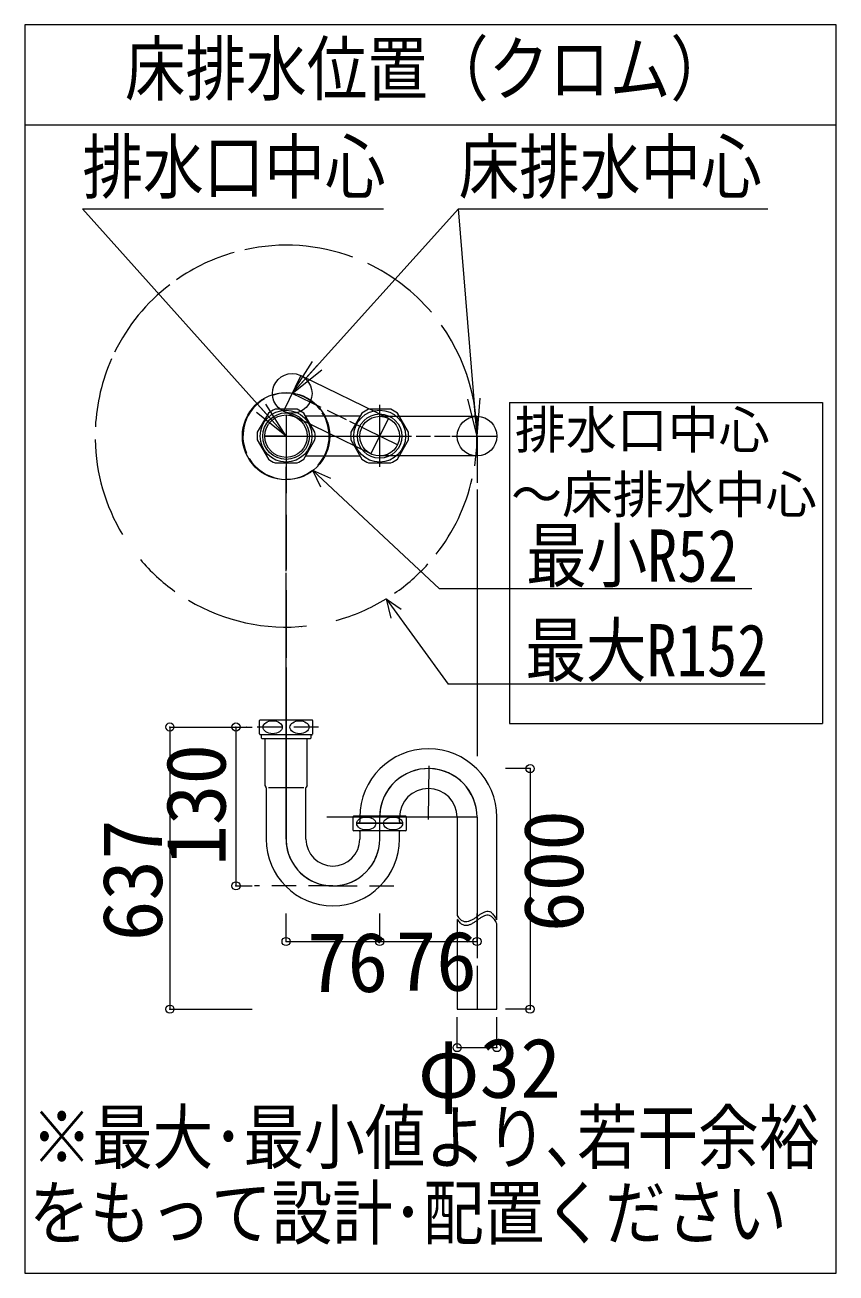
# Model space of a CAD drawing. Units: millimetres at full size, sheet at 1:10; details may follow other scales. Extents: x -2004 to 2004, y -1441 to 1347.
# Drawn here: x -940 to -542, y -1441 to -829 of the extents above; entities that cross this region are included whole.
import ezdxf
from ezdxf.enums import TextEntityAlignment as Align

# ---------------------------------------------------------------- set-up
doc = ezdxf.new("R2010")
doc.units = ezdxf.units.MM
doc.header["$LTSCALE"] = 10
doc.header["$PDMODE"] = 32
doc.header["$PDSIZE"] = 4
doc.linetypes.add('DASHED1', pattern=[1.8, 1.2, -0.6])
doc.layers.add('2-1_什器図', color=7, linetype='Continuous', lineweight=15)
doc.styles.add('ＭＳ ゴシック', font='')
doc.styles.get('ＭＳ ゴシック').set_extended_font_data('MS Gothic')

msp = doc.modelspace()

# ---------------------------------------------------------------- linework, layer by layer
at = {"layer": '2-1_什器図', "lineweight": 18}
for p, q in [((-940, -828.75), (-940, -1441.25)), ((-541.88, -828.75), (-940, -828.75)), ((-541.88, -1441.25), (-541.88, -828.75)), ((-940, -1441.25), (-541.88, -1441.25))]:
    msp.add_line(p, q, dxfattribs=at)
at = {"layer": '2-1_什器図'}
for p, q in [((-940, -877.75), (-541.88, -877.75)), ((-911.79, -918.94), (-764, -918.94)), ((-811.83, -1030.54), (-911.79, -918.94)), ((-808.82, -1009.58), (-727.12, -918.94)), ((-727.12, -918.94), (-575.29, -918.94)), ((-727.12, -918.94), (-687.32, -918.94)), ((-718.11, -1030.54), (-727.12, -918.94)), ((-808.82, -1009.58), (-798.79, -993.88)), ((-808.82, -1009.58), (-796.52, -995.93)), ((-808.82, -1009.58), (-794.24, -997.98)), ((-804.55, -1000.83), (-813.09, -1018.33)), ((-804.55, -1000.83), (-761.62, -1021.79)), ((-794.54, -1016.55), (-808.82, -1009.58)), ((-811.83, -1030.54), (-821.81, -1014.81)), ((-765.89, -1045.61), (-765.89, -1015.2)), ((-718.11, -1030.54), (-722.64, -1012.47)), ((-718.11, -1030.54), (-719.59, -1012.22)), ((-718.11, -1030.54), (-716.54, -1011.98)), ((-702.09, -1014.05), (-702.09, -1171.64)), ((-702.09, -1014.05), (-548.55, -1014.05)), ((-548.55, -1014.05), (-548.55, -1171.64)), ((-811.83, -1030.54), (-826.37, -1018.9)), ((-820.52, -1019.26), (-825.94, -1028.65)), ((-811.83, -1030.54), (-824.09, -1016.85)), ((-806.41, -1017.37), (-817.25, -1017.37)), ((-811.83, -1020.13), (-811.83, -1045.61)), ((-811.83, -1020.13), (-811.83, -1040.95)), ((-797.71, -1028.65), (-803.13, -1019.26)), ((-775.47, -1020.8), (-802.24, -1020.8)), ((-782.15, -1022.6), (-791.57, -1018)), ((-774.58, -1019.26), (-780, -1028.65)), ((-760.47, -1017.37), (-771.31, -1017.37)), ((-761.62, -1021.79), (-770.16, -1039.29)), ((-765.89, -1042.64), (-765.89, -1018.44)), ((-765.89, -1020.8), (-718.11, -1020.8)), ((-751.77, -1028.65), (-757.19, -1019.26)), ((-718.11, -1040.28), (-718.11, -1020.8)), ((-756.88, -1034.94), (-780.47, -1023.42)), ((-825.94, -1032.43), (-820.52, -1041.82)), ((-811.83, -1030.54), (-822.41, -1030.54)), ((-822.24, -1030.54), (-788.86, -1030.54)), ((-811.83, -1030.54), (-750.28, -1030.54)), ((-803.13, -1041.82), (-797.71, -1032.43)), ((-788.86, -1030.54), (-750.19, -1030.54)), ((-780, -1032.43), (-774.58, -1041.82)), ((-757.19, -1041.82), (-751.77, -1032.43)), ((-748.02, -1030.54), (-741, -1030.54)), ((-738.98, -1030.54), (-731.24, -1030.54)), ((-730.43, -1030.54), (-708.37, -1030.54)), ((-730.43, -1030.54), (-708.37, -1030.54)), ((-718.11, -1030.54), (-718.11, -1053.41)), ((-811.83, -1040.95), (-811.83, -1058.57)), ((-802.24, -1040.28), (-775.47, -1040.28)), ((-718.11, -1040.28), (-765.89, -1040.28)), ((-817.25, -1043.71), (-806.41, -1043.71)), ((-811.83, -1096.82), (-811.83, -1045.61)), ((-798.81, -1047.23), (-794.91, -1055.35)), ((-798.81, -1047.23), (-790.1, -1051.22)), ((-798.81, -1047.23), (-736.54, -1105.47)), ((-771.31, -1043.71), (-760.47, -1043.71)), ((-718.11, -1056.74), (-718.11, -1080.68)), ((-718.11, -1058.33), (-718.11, -1082.32)), ((-811.83, -1069.2), (-811.83, -1095.97)), ((-718.11, -1081.7), (-718.11, -1127.41)), ((-718.11, -1086.01), (-718.11, -1128.23)), ((-811.83, -1106.17), (-811.83, -1139.33)), ((-730.21, -1105.47), (-736.54, -1105.47)), ((-583.16, -1105.47), (-730.21, -1105.47)), ((-762.73, -1110.36), (-760.45, -1119.92)), ((-762.73, -1110.36), (-755.33, -1115.41)), ((-762.73, -1110.36), (-732.32, -1152.27)), ((-718.11, -1128.03), (-718.11, -1138.69)), ((-718.11, -1133.36), (-718.11, -1163.9)), ((-811.83, -1144), (-811.83, -1229.04)), ((-718.11, -1144.62), (-718.11, -1185.74)), ((-576.75, -1152.27), (-732.32, -1152.27)), ((-824.55, -1169.73), (-799.1, -1169.73)), ((-824.99, -1170.24), (-824.99, -1176.57)), ((-798.66, -1176.57), (-798.66, -1170.24)), ((-718.11, -1171.69), (-718.11, -1187.55)), ((-702.09, -1171.64), (-548.55, -1171.64)), ((-799.12, -1177.08), (-824.55, -1177.08)), ((-824.55, -1177.08), (-824.54, -1177.08)), ((-824.55, -1177.08), (-824.54, -1177.08)), ((-824.08, -1177.08), (-824.08, -1178.53)), ((-822.24, -1179.02), (-822.24, -1189)), ((-800.07, -1179.02), (-811.83, -1179.02)), ((-801.41, -1189), (-801.41, -1179.02)), ((-799.58, -1178.53), (-800.07, -1179.02)), ((-799.58, -1178.53), (-799.58, -1177.08)), ((-799.12, -1177.08), (-799.1, -1177.08)), ((-822.24, -1189), (-822.24, -1201.52)), ((-811.83, -1228.29), (-811.83, -1192.12)), ((-801.41, -1201.52), (-801.41, -1189)), ((-741.68, -1192.34), (-742.01, -1218.61)), ((-821.65, -1202.81), (-822.11, -1202.01)), ((-821.56, -1203.11), (-821.56, -1213.38)), ((-820.53, -1202.95), (-811.83, -1202.95)), ((-811.83, -1202.95), (-803.12, -1202.95)), ((-802.09, -1228.29), (-802.09, -1203.11)), ((-801.54, -1202.01), (-802.01, -1202.81)), ((-821.56, -1213.38), (-821.56, -1228.29)), ((-718.1, -1217.57), (-791.79, -1217.57)), ((-779.06, -1217.46), (-779.06, -1223.79)), ((-778.61, -1216.95), (-753.17, -1216.95)), ((-775.63, -1217.57), (-775.63, -1219.65)), ((-765.89, -1228.24), (-765.89, -1217.57)), ((-765.88, -1228.29), (-765.88, -1216.48)), ((-756.15, -1219.65), (-756.15, -1217.57)), ((-752.72, -1223.79), (-752.72, -1217.46)), ((-727.85, -1217.57), (-727.85, -1265.83)), ((-718.11, -1217.57), (-718.11, -1251.06)), ((-718.11, -1217.57), (-718.11, -1244.56)), ((-708.37, -1267.96), (-708.37, -1217.57)), ((-753.18, -1224.3), (-778.61, -1224.3)), ((-778.61, -1224.3), (-778.6, -1224.3)), ((-776.76, -1220.63), (-776.76, -1220.26)), ((-776.76, -1220.26), (-765.89, -1220.26)), ((-776.24, -1220.63), (-776.76, -1220.63)), ((-755.02, -1220.63), (-776.24, -1220.63)), ((-775.63, -1224.57), (-775.63, -1228.29)), ((-765.89, -1220.26), (-755.02, -1220.26)), ((-756.15, -1228.29), (-756.15, -1224.57)), ((-755.02, -1220.63), (-755.02, -1220.26)), ((-718.11, -1250.54), (-718.11, -1286.76)), ((-727.85, -1267.67), (-727.85, -1291.74)), ((-727.85, -1291.74), (-727.85, -1311.77)), ((-718.11, -1290.51), (-718.11, -1311.77))]:
    msp.add_line(p, q, dxfattribs=at)
at = {"layer": '2-1_什器図', "color": 4, "lineweight": 9}
for p, q in [((-868.85, -1173.29), (-868.85, -1311.77)), ((-868.85, -1173.29), (-828.4, -1173.29)), ((-836.43, -1173.29), (-836.43, -1251.25)), ((-836.43, -1173.29), (-828.4, -1173.29)), ((-692.06, -1193.69), (-704.19, -1193.69)), ((-692.06, -1193.69), (-692.06, -1311.77)), ((-836.43, -1251.25), (-828.4, -1251.25)), ((-811.83, -1278.54), (-811.83, -1264.8)), ((-765.88, -1278.54), (-765.88, -1264.8)), ((-718.11, -1278.54), (-718.11, -1264.8)), ((-811.83, -1278.54), (-765.88, -1278.54)), ((-765.88, -1278.54), (-718.11, -1278.54)), ((-868.85, -1311.77), (-828.4, -1311.77)), ((-727.85, -1330.61), (-727.85, -1315.74)), ((-708.37, -1330.61), (-708.37, -1315.74)), ((-692.06, -1311.77), (-704.19, -1311.77)), ((-727.85, -1330.61), (-708.37, -1330.61))]:
    msp.add_line(p, q, dxfattribs=at)
at = {"layer": '2-1_什器図', "color": 4, "linetype": 'DASHED1', "lineweight": 9}
for p, q in [((-831.1, -1173.29), (-831.19, -1173.29)), ((-795.99, -1173.29), (-827.4, -1173.29)), ((-788.86, -1251.25), (-827.4, -1251.25)), ((-788.86, -1251.25), (-758.29, -1251.25))]:
    msp.add_line(p, q, dxfattribs=at)
at = {"layer": '2-1_什器図'}
for points in [[(-761.62, -1021.79), (-770.16, -1039.29), (-813.09, -1018.33)], [(-811.83, -1191.95), (-811.83, -1141.45), (-811.83, -1097.67)], [(-811.83, -1179.02), (-823.59, -1179.02), (-824.08, -1178.53)], [(-727.85, -1311.77), (-708.37, -1311.77), (-708.37, -1269.8)]]:
    msp.add_lwpolyline(points, dxfattribs=at)
for centre, radius in [((-808.82, -1009.58), 9.74), ((-811.83, -1030.54), 21.44), ((-811.83, -1030.54), 12.72), ((-811.83, -1030.54), 11.43), ((-765.89, -1030.54), 12.72), ((-765.89, -1030.54), 10.87), ((-765.89, -1030.54), 10.87), ((-718.11, -1030.54), 9.74)]:
    msp.add_circle(centre, radius, dxfattribs=at)
at = {"layer": '2-1_什器図', "lineweight": 18}
for centre, radius in [((-811.83, -1030.54), 10.41), ((-765.89, -1030.54), 9.74)]:
    msp.add_circle(centre, radius, dxfattribs=at)
at = {"layer": '2-1_什器図'}
for centre, radius, start, end in [((-811.83, -1030.54), 93.71, 69.55176, 102.48458), ((-811.83, -1030.54), 93.71, 105.78741, 125.02387), ((-811.83, -1030.54), 93.71, 40.45346, 64.61694), ((-811.83, -1030.54), 93.71, 127.52212, 153.93512), ((-811.83, -1030.54), 93.71, 351.07633, 35.51055), ((-811.83, -1030.54), 93.71, 156.12741, 177.22121), ((-811.83, -1030.54), 21.16, 38.01873, 108.88428), ((-811.83, -1030.54), 21.16, 119.87082, 203.47911), ((-811.83, -1030.54), 14.24, 112.37215, 127.62785), ((-811.83, -1030.54), 14.24, 52.37215, 67.62785), ((-811.83, -1030.54), 21.16, 317.38555, 32.77859), ((-765.89, -1030.54), 14.24, 112.37215, 127.62785), ((-765.89, -1030.54), 14.24, 52.37215, 67.62785), ((-811.83, -1030.54), 14.24, 172.37215, 187.62785), ((-811.83, -1030.54), 14.24, 352.37215, 7.62785), ((-765.89, -1030.54), 14.24, 172.37215, 187.62785), ((-765.89, -1030.54), 14.24, 352.37215, 7.62785), ((-811.83, -1030.54), 93.71, 181.04134, 211.02681), ((-811.83, -1030.54), 21.16, 211.12095, 261.30647), ((-811.83, -1030.54), 14.24, 232.37215, 247.62785), ((-811.83, -1030.54), 21.16, 269.01468, 307.94515), ((-811.83, -1030.54), 14.24, 292.37215, 307.62785), ((-765.89, -1030.54), 14.24, 232.37215, 247.62785), ((-765.89, -1030.54), 14.24, 292.37215, 307.62785), ((-811.83, -1030.54), 93.71, 321.76369, 347.20103), ((-811.83, -1030.54), 93.71, 220.25424, 234.38576), ((-811.83, -1030.54), 93.71, 304.63473, 317.9845), ((-811.83, -1030.54), 93.71, 239.27946, 276.17448), ((-811.83, -1030.54), 93.71, 285.1851, 301.59392), ((-811.83, -1030.54), 93.71, 274.56964, 274.58397), ((-820.86, -1173.41), 5.21, 135.09913, 142.57199), ((-802.79, -1173.41), 5.21, 37.42801, 44.90087), ((-820.86, -1173.41), 5.21, 217.42801, 224.90087), ((-802.79, -1173.41), 5.21, 315.09913, 322.57199), ((-742, -1217.57), 33.63, 0, 180), ((-742, -1217.57), 23.89, 87.94387, 180), ((-742, -1217.57), 23.9, 0, 177.40546), ((-742, -1217.57), 23.89, 0, 87.94387), ((-821.26, -1201.52), 0.98, 180, 210), ((-822.18, -1203.11), 0.612, 0, 30), ((-801.47, -1203.11), 0.612, 150, 180), ((-802.39, -1201.52), 0.98, 330, 0), ((-742, -1217.57), 14.15, 0, 180), ((-774.92, -1220.63), 5.21, 135.09913, 142.57199), ((-756.85, -1220.63), 5.21, 37.42801, 44.90087), ((-774.92, -1220.63), 5.21, 217.42801, 224.90087), ((-776.24, -1219.65), 0.613, 270, 0), ((-776.24, -1224.57), 0.612, 0, 26.17755), ((-755.54, -1219.65), 0.613, 180, 270), ((-755.54, -1224.57), 0.612, 150, 180), ((-756.85, -1220.63), 5.21, 315.09913, 322.57199), ((-788.86, -1228.29), 32.71, 180, 0), ((-788.86, -1228.29), 22.97, 180, 270), ((-788.86, -1228.29), 22.98, 181.87086, 0), ((-788.86, -1228.29), 13.23, 180, 0), ((-788.86, -1228.29), 22.97, 270, 0), ((-720.41, -1261.05), 8.85, 212.72203, 226.60953), ((-720.41, -1262.88), 8.85, 212.72203, 226.60953), ((-723.04, -1263.94), 4.93, 225.702, 245.03152), ((-727.01, -1255.96), 13.55, 296.00867, 302.489), ((-738.01, -1238.67), 34.05, 302.46715, 305.15235), ((-634.23, -1386.06), 146.22, 124.52174, 125.14879), ((-634.23, -1387.9), 146.22, 124.52174, 125.14879), ((-705.35, -1282.6), 20.67, 120.34038, 124.6107), ((-705.35, -1284.44), 20.67, 120.34038, 124.6107), ((-711.23, -1272.47), 8.96, 111.45266, 120.60102), ((-711.23, -1274.31), 8.96, 111.45266, 120.60102), ((-712.74, -1268.54), 4.75, 96.00772, 111.8117), ((-712.74, -1270.38), 4.75, 96.00772, 111.8117), ((-712.91, -1267.13), 3.33, 73.97913, 95.71073), ((-712.91, -1268.97), 3.33, 73.97913, 95.71073), ((-713.15, -1267.59), 3.83, 51.5772, 72.48176), ((-713.15, -1269.43), 3.83, 51.5772, 72.48176), ((-715.14, -1269.85), 6.84, 35.29043, 50.21011), ((-715.14, -1271.68), 6.84, 35.29043, 50.21011), ((-721.32, -1273.99), 14.28, 24.94423, 34.52454), ((-721.32, -1275.82), 14.28, 24.94423, 34.52454), ((-723.04, -1265.78), 4.93, 225.702, 245.03152), ((-723.52, -1265), 3.77, 244.86394, 266.31233), ((-723.52, -1266.84), 3.77, 244.86394, 266.31233), ((-723.51, -1264.31), 4.46, 266.722, 284.24596), ((-723.51, -1266.15), 4.46, 266.722, 284.24596), ((-724.21, -1261.69), 7.17, 284.48835, 295.96465), ((-724.21, -1263.53), 7.17, 284.48835, 295.96465), ((-727.01, -1257.8), 13.55, 296.00867, 302.489), ((-738.01, -1240.5), 34.05, 302.46715, 305.15235)]:
    msp.add_arc(centre, radius, start, end, dxfattribs=at)
for centre in [(-818.41, -1173.41), (-805.24, -1173.41), (-772.47, -1220.63), (-759.3, -1220.63)]:
    msp.add_ellipse(centre, major_axis=(4.69, 0), ratio=0.674074, dxfattribs=at)
at = {"layer": '2-1_什器図', "color": 6}
for p in [(-868.85, -1173.29), (-836.43, -1173.29), (-692.06, -1193.69), (-836.43, -1251.25), (-811.83, -1278.54), (-765.88, -1278.54), (-718.11, -1278.54), (-868.85, -1311.77), (-692.06, -1311.77), (-727.85, -1330.61), (-708.37, -1330.61)]:
    msp.add_point(p, dxfattribs=at)

# ---------------------------------------------------------------- texts
at = {"layer": '2-1_什器図', "style": 'ＭＳ ゴシック', "width": 0.85}
for s, p in [('床排水位置（クロム）', (-890.94, -870.75)), ('排水口中心', (-911.79, -918.94)), ('床排水中心', (-727.12, -918.94)), ('最小R52', (-694.07, -1109.68)), ('最大R152', (-694.4, -1156.13)), ('※最大･最小値より､若干余裕', (-936.83, -1395.09)), ('をもって設計･配置ください', (-937.92, -1432.2))]:
    msp.add_text(s, height=25.66, dxfattribs=at).set_placement(p, align=Align.BOTTOM_LEFT)
at = {"layer": '2-1_什器図', "color": 4, "style": 'ＭＳ ゴシック'}
for s, p in [('排水口中心', (-699.49, -1042.13)), ('～床排水中心', (-701.41, -1073.87))]:
    msp.add_text(s, height=18.33, dxfattribs=at).set_placement(p, align=Align.BOTTOM_LEFT)
at = {"layer": '2-1_什器図', "style": 'ＭＳ ゴシック'}
for s, p in [('130', (-832.71, -1241.41)), ('600', (-657.19, -1273.91)), ('637', (-863.91, -1278.43))]:
    msp.add_text(s, height=29.33, rotation=90, dxfattribs=at).set_placement(p, align=Align.BOTTOM_LEFT)
for s, p in [('76', (-758.09, -1311.55)), ('76', (-801.62, -1312.14)), ('φ32', (-747.17, -1364.06))]:
    msp.add_text(s, height=29.33, dxfattribs=at).set_placement(p, align=Align.BOTTOM_LEFT)

doc.saveas('drawing.dxf')
